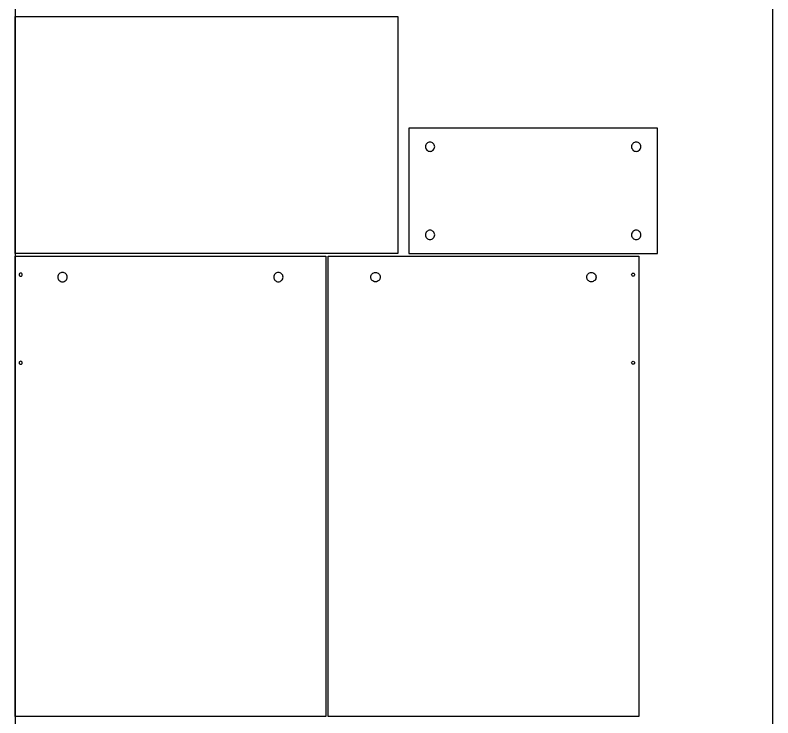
# Model space of a CAD drawing. Extents: x -767 to 5144, y -506 to 2808.
# Drawn here: x 3741 to 4961, y 764 to 1896 of the extents above; entities that cross this region are included whole.
import ezdxf

# ---------------------------------------------------------------- set-up
doc = ezdxf.new("R2010")
doc.units = 0
doc.layers.add('LAYER_1', color=18, linetype='CONTINUOUS')
doc.layers.add('T5_LOGOLAYER_21', color=18, linetype='CONTINUOUS')

msp = doc.modelspace()

# ---------------------------------------------------------------- linework, layer by layer
at = {"layer": 'LAYER_1'}
for points in [[(3740.9, 0), (4960.9, 0), (4960.9, 2440), (3740.9, 2440)], [(4374.9, 1512), (4774.9, 1512), (4774.9, 1714), (4374.9, 1714)]]:
    msp.add_lwpolyline(points, close=True, dxfattribs=at)
for points in [[(4408.9, 1691.5, 0.414214), (4401.4, 1684, 0.414214), (4408.9, 1676.5, 0.414214), (4416.4, 1684, 0.414214)], [(4740.9, 1691.5, 0.414214), (4733.4, 1684, 0.414214), (4740.9, 1676.5, 0.414214), (4748.4, 1684, 0.414214)], [(4408.9, 1549.5, 0.414214), (4401.4, 1542, 0.414214), (4408.9, 1534.5, 0.414214), (4416.4, 1542, 0.414214)], [(4740.9, 1549.5, 0.414214), (4733.4, 1542, 0.414214), (4740.9, 1534.5, 0.414214), (4748.4, 1542, 0.414214)], [(3749.9, 1480.5, 0.414214), (3747.4, 1478, 0.414214), (3749.9, 1475.5, 0.414214), (3752.4, 1478, 0.414214)], [(3817.1, 1481.5, 0.414214), (3809.6, 1474, 0.414214), (3817.1, 1466.5, 0.414214), (3824.6, 1474, 0.414214)], [(4164.7, 1481.5, 0.414214), (4157.2, 1474, 0.414214), (4164.7, 1466.5, 0.414214), (4172.2, 1474, 0.414214)], [(4321.1, 1481.5, -0.414214), (4328.6, 1474, -0.414214), (4321.1, 1466.5, -0.414214), (4313.6, 1474, -0.414214)], [(4668.7, 1481.5, -0.414214), (4676.2, 1474, -0.414214), (4668.7, 1466.5, -0.414214), (4661.2, 1474, -0.414214)], [(4735.9, 1480.5, -0.414214), (4738.4, 1478, -0.414214), (4735.9, 1475.5, -0.414214), (4733.4, 1478, -0.414214)], [(3749.9, 1338.5, 0.414214), (3747.4, 1336, 0.414214), (3749.9, 1333.5, 0.414214), (3752.4, 1336, 0.414214)], [(4735.9, 1338.5, -0.414214), (4738.4, 1336, -0.414214), (4735.9, 1333.5, -0.414214), (4733.4, 1336, -0.414214)]]:
    msp.add_lwpolyline(points, format="xyb", close=True, dxfattribs=at)
at = {"layer": 'T5_LOGOLAYER_21'}
for points in [[(4356.9, 1512), (3740.9, 1512), (3740.9, 1894), (4356.9, 1894)], [(4240.9, 766), (3740.9, 766), (3740.9, 1508), (4240.9, 1508)], [(4744.9, 766), (4244.9, 766), (4244.9, 1508), (4744.9, 1508)]]:
    msp.add_lwpolyline(points, close=True, dxfattribs=at)

doc.saveas('drawing.dxf')
